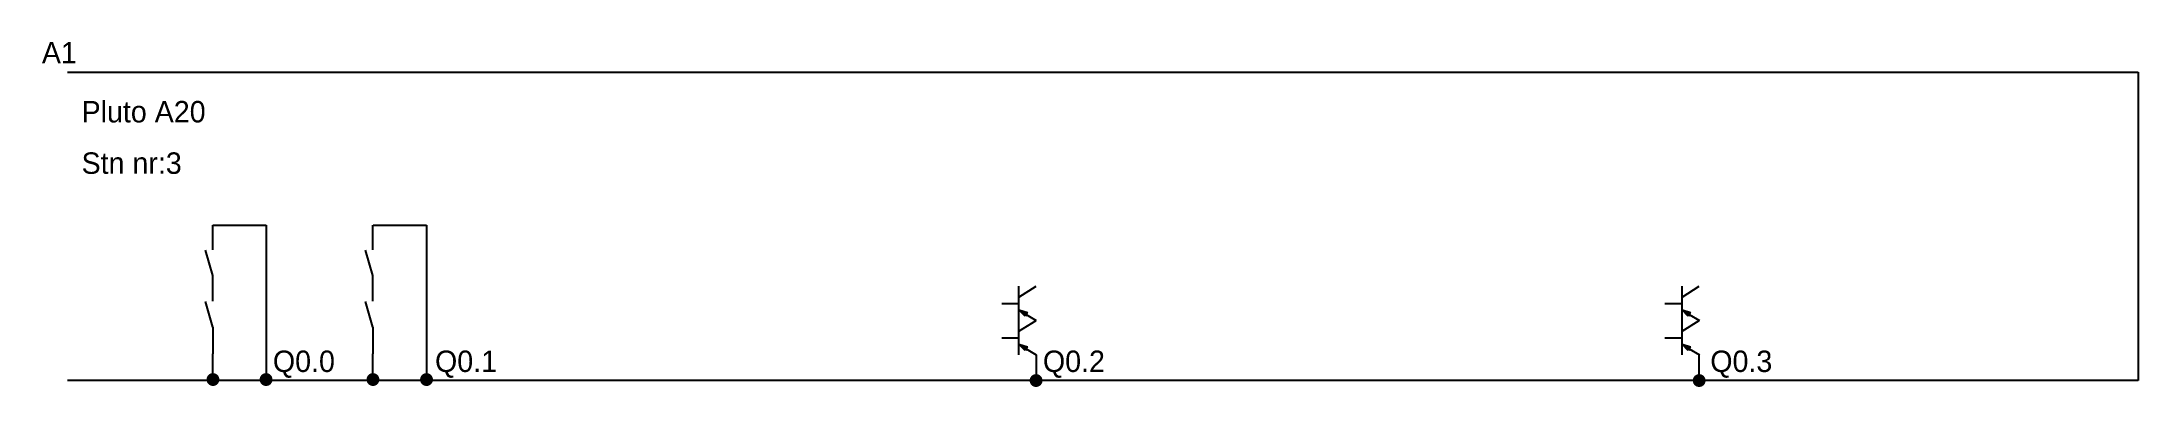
# Model space of a CAD drawing. Header units: inches. Extents: x 1 to 246, y 5 to 45.
import ezdxf

# ---------------------------------------------------------------- set-up
doc = ezdxf.new("R2010")
doc.units = ezdxf.units.IN
doc.header["$MEASUREMENT"] = 0

# ---------------------------------------------------------------- blocks, each defined once
blk = doc.blocks.new('TRANSISTOR_PNP')
at = {"color": 7}
for p, q in [((0, 0), (2.00001, 0)), ((2.00001, 2), (2.00001, -1.99999)), ((2.71557, 1.49194), (2.00001, 0.75)), ((2.00001, 0.75), (2.98053, 1.06791)), ((2.84805, 1.27992), (2.71557, 1.49194)), ((2.84805, 1.27992), (4.024, 1.99023)), ((2.98053, 1.06791), (2.84805, 1.27992)), ((2.00001, -0.74999), (4.00001, -1.99999))]:
    blk.add_line(p, q, dxfattribs=at)
blk.add_solid([(2.00001, 0.75), (2.98053, 1.06791), (2.71557, 1.49194)], dxfattribs=at)

msp = doc.modelspace()

# ---------------------------------------------------------------- linework, layer by layer
at = {"linetype": 'Continuous'}
for p, q in [((4.3, 41.7), (246.3, 41.7)), ((246.3, 41.7), (246.3, 5.7)), ((21.3, 23.82), (27.52, 23.82)), ((27.51, 23.82), (27.51, 5.82)), ((40.01, 23.82), (46.25, 23.82)), ((46.25, 23.82), (46.25, 5.82)), ((21.3, 5.82), (21.3, 8.82)), ((40, 5.82), (40, 8.82)), ((117.5, 8.7), (117.5, 5.7)), ((195, 5.7), (195, 8.7)), ((246.3, 5.7), (4.3, 5.7))]:
    msp.add_line(p, q, dxfattribs=at)
for p, q in [((21.3, 20.95), (21.3, 23.82)), ((21.3, 22.64), (21.3, 22.64)), ((40, 20.95), (40, 23.82)), ((40, 22.64), (40, 22.64)), ((21.3, 17.95), (20.44, 20.92)), ((40, 17.95), (39.14, 20.92)), ((21.3, 14.95), (21.3, 17.95)), ((40, 14.95), (40, 17.95)), ((21.3, 11.95), (20.44, 14.92)), ((40, 11.95), (39.14, 14.92)), ((21.3, 11.95), (21.3, 8.82)), ((40, 11.95), (40, 8.82))]:
    msp.add_line(p, q)
at = {"linetype": 'Continuous', "const_width": 0.75}
for points in [[(20.92, 5.82, 1), (21.67, 5.82, 1)], [(27.13, 5.82, 1), (27.88, 5.82, 1)], [(39.62, 5.82, 1), (40.37, 5.82, 1)], [(45.88, 5.82, 1), (46.63, 5.82, 1)]]:
    msp.add_lwpolyline(points, format="xyb", close=True, dxfattribs=at)
at = {"const_width": 0.75}
for points in [[(117.5, 6.08, 1), (117.5, 5.33, 1)], [(195, 6.08, 1), (195, 5.33, 1)]]:
    msp.add_lwpolyline(points, format="xyb", close=True, dxfattribs=at)

# ---------------------------------------------------------------- block references
at = {"linetype": 'Continuous', "xscale": -1, "rotation": 180}
for p in [(113.5, 14.7), (191, 14.7), (113.5, 10.7), (191, 10.7)]:
    msp.add_blockref('TRANSISTOR_PNP', p, dxfattribs=at)

# ---------------------------------------------------------------- texts
at = {"linetype": 'Continuous'}
for s, p in [('A1', (1.3, 42.7)), ('Pluto A20', (5.94, 35.82)), ('Stn nr:3', (5.94, 29.82)), ('Q0.0', (28.3, 6.7)), ('Q0.1', (47.25, 6.7)), ('Q0.2', (118.3, 6.7)), ('Q0.3', (196.3, 6.7))]:
    msp.add_text(s, height=2.5, dxfattribs=at).set_placement(p)

doc.saveas('drawing.dxf')
